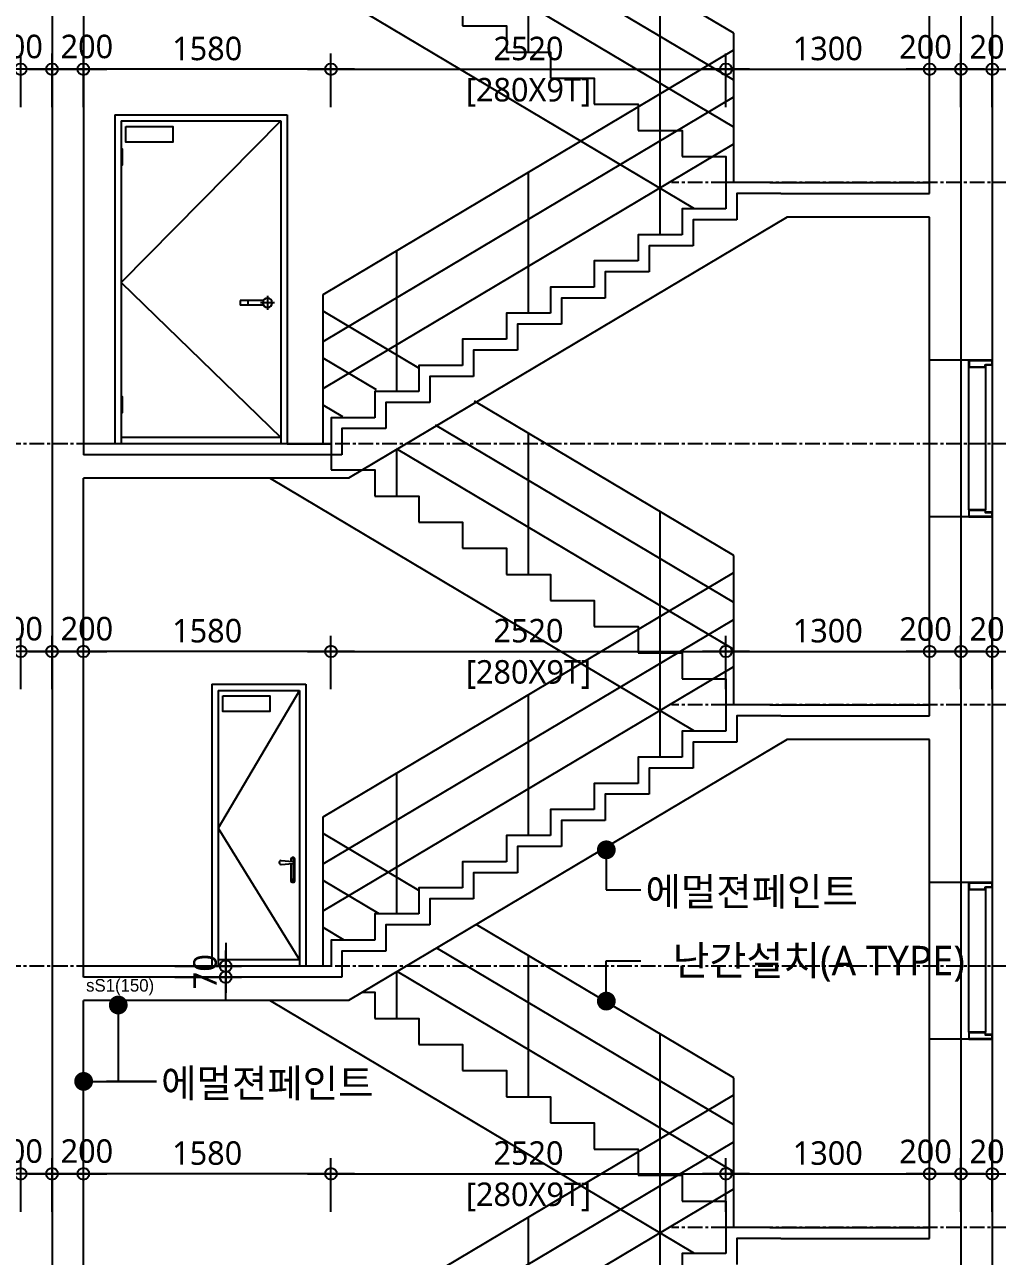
# Model space of a CAD drawing. Header units: millimetres. Extents: x -65167 to 413267, y -17142 to 66587.
# Drawn here: x 312367 to 318575, y 17731 to 25591 of the extents above; entities that cross this region are included whole.
import ezdxf
from ezdxf.enums import TextEntityAlignment as Align

# ---------------------------------------------------------------- set-up
doc = ezdxf.new("R2010")
doc.units = ezdxf.units.MM
doc.header["$LTSCALE"] = 75
doc.header["$MEASUREMENT"] = 0
doc.header["$PDSIZE"] = -10
for name, pattern in [('-HID', [2.5, 1.5, -1]), ('CEN', [62, 60, -1, 0, -1]), ('CENTER', [2, 1.25, -0.25, 0.25, -0.25])]:
    doc.linetypes.add(name, pattern=pattern)
doc.layers.get('0').update_dxf_attribs({"linetype": 'CONTINUOUS'})
doc.layers.get('Defpoints').update_dxf_attribs({"color": 171, "linetype": 'CONTINUOUS'})
for name, color, linetype in [('CEN(ST)', 1, 'CENTER'), ('center(창호)', 1, 'CEN'), ('CON', 2, 'CONTINUOUS'), ('DOOR', 4, 'CONTINUOUS'), ('DOOR-ELE', 252, 'CONTINUOUS'), ('ELE-6', 8, 'CONTINUOUS'), ('FIN-1', 6, 'CONTINUOUS'), ('HAN', 9, 'CONTINUOUS'), ('NDIM', 7, 'CONTINUOUS'), ('OPEN', 1, '-HID'), ('stair-hand', 252, 'CONTINUOUS'), ('SYM', 7, 'CONTINUOUS'), ('TEXT(MIN)', 7, 'CONTINUOUS'), ('TEXT(노트)', 7, 'CONTINUOUS'), ('WIPEOUT', 7, 'CONTINUOUS')]:
    doc.layers.add(name, color=color, linetype=linetype)
doc.styles.add('CGS', font='cgse', dxfattribs={"bigfont": 'cgs'})
doc.styles.add('나눔바른고딕', font='NanumBarunGothic.ttf')
doc.dimstyles.new('NDIM 1200', dxfattribs={"dimscale": 75, "dimtxt": 3, "dimasz": 1, "dimexe": 2, "dimexo": 2, "dimgap": 1, "dimtad": 1, "dimdec": 0, "dimdsep": 46, "dimtxsty": 'CGS', "dimblk": 'DOT0', "dimcen": 1, "dimdle": 8, "dimclrd": 256, "dimclre": 256, "dimclrt": 256, "dimadec": 0, "dimazin": 0, "dimtfac": 1, "dimtdec": 0, "dimtix": 1, "dimtmove": 2, "dimatfit": 3, "dimldrblk": 'DOT0', "dimfxl": 1, "dimtolj": 1, "dimtzin": 0, "dimlwd": -1, "dimlwe": -1, "dimarcsym": 0})

# ---------------------------------------------------------------- blocks, each defined once
blk = doc.blocks.new('A$Cf4a16f9c')
blk.add_wipeout([(0, 0), (1100, 0), (1100, 2100), (0, 2100)]).dxf.layer = 'WIPEOUT'
at = {"layer": 'center(창호)'}
for p, q in [((125, 945), (125, 855)), ((80, 900), (170, 900))]:
    blk.add_line(p, q, dxfattribs=at)
at = {"layer": 'DOOR', "ltscale": 1000}
for p, q in [((0, 2100), (0, 0)), ((1100, 2100), (0, 2100)), ((40, 2060), (40, 0)), ((1060, 2060), (40, 2060)), ((1060, 2060), (1060, 0)), ((1100, 2100), (1100, 0)), ((0, 0), (1100, 0)), ((40, 40), (1060, 40))]:
    blk.add_line(p, q, dxfattribs=at)
blk.add_circle((125, 900), 30, dxfattribs=at)
at = {"layer": 'DOOR-ELE', "ltscale": 1000}
for p, q in [((151, 915), (300, 915)), ((151, 885), (300, 885)), ((250, 915), (250, 885)), ((300, 915), (300, 885))]:
    blk.add_line(p, q, dxfattribs=at)
for points in [[(1030, 2025), (730, 2025), (730, 1925), (1030, 1925)], [(1060, 1780), (1050, 1780), (1050, 1880), (1060, 1880)], [(1060, 200), (1050, 200), (1050, 300), (1060, 300)]]:
    blk.add_lwpolyline(points, close=True, dxfattribs=at)
at = {"layer": 'OPEN', "ltscale": 700}
for p, q in [((40, 2060), (1060, 1030)), ((1060, 1030), (40, 40))]:
    blk.add_line(p, q, dxfattribs=at)
blk = doc.blocks.new('A$C547E5452')
at = {"layer": 'DOOR'}
for p, q in [((0, -31.6), (0, -971.6)), ((44, -46.6), (44, -956.6)), ((150, -956.6), (150, -46.6))]:
    blk.add_line(p, q, dxfattribs=at)
for points in [[(150, -1.6), (133.5, -1.6), (133.5, -3.2), (148.4, -3.2), (148.4, -45), (45.6, -45), (45.6, -30), (1.6, -30), (1.6, -3.2), (16.5, -3.2), (16.5, -1.6), (0, -1.6), (0, -31.6), (44, -31.6), (44, -46.6), (150, -46.6)], [(9.5, -3.2), (9.5, -4.8), (140.4, -4.8), (140.4, -3.2)], [(150, -1001.6), (133.5, -1001.6), (133.5, -1000), (148.4, -1000), (148.4, -958.2), (45.6, -958.2), (45.6, -973.2), (1.6, -973.2), (1.6, -1000), (16.5, -1000), (16.5, -1001.6), (0, -1001.6), (0, -971.6), (44, -971.6), (44, -956.6), (150, -956.6)], [(9.5, -1000), (9.5, -998.4), (140.4, -998.4), (140.4, -1000)]]:
    blk.add_lwpolyline(points, close=True, dxfattribs=at)
blk = doc.blocks.new('DOT0')
blk.add_line((-3, 0), (3, 0))
at = {"color": 6}
blk.add_circle((0, 0), 0.75, dxfattribs=at)
blk = doc.blocks.new('*D1206')
at = {"layer": 'Defpoints', "color": 0, "ltscale": 0.4, "transparency": 16777216}
for p in [(312342.4, 18257.9), (312342.4, 17916.1), (312542.4, 17916.1)]:
    blk.add_point(p, dxfattribs=at)
at = {"layer": 'NDIM', "ltscale": 0.4, "transparency": 16777216}
for p, q in [((312342.4, 18016.1), (312342.4, 18357.9)), ((312542.4, 18016.1), (312542.4, 18357.9)), ((312492.4, 18257.9), (312392.4, 18257.9))]:
    blk.add_line(p, q, dxfattribs=at)
at = {"layer": 'NDIM', "ltscale": 0.4, "transparency": 16777216, "xscale": 50, "yscale": 50, "zscale": 50, "rotation": 180}
blk.add_blockref('DOT0', (312342.4, 18257.9), dxfattribs=at)
at = {"layer": 'NDIM', "ltscale": 0.4, "transparency": 16777216, "xscale": 50, "yscale": 50, "zscale": 50}
blk.add_blockref('DOT0', (312542.4, 18257.9), dxfattribs=at)
at = {"layer": 'NDIM', "ltscale": 0.4, "transparency": 16777216, "insert": (312316.3, 18402), "char_height": 150, "attachment_point": 5, "style": '나눔바른고딕'}
blk.add_mtext('\\A1;200', dxfattribs=at)
blk = doc.blocks.new('*D1207')
at = {"layer": 'Defpoints', "color": 0, "ltscale": 0.4, "transparency": 16777216}
for p in [(312742.4, 18257.9), (312542.4, 17916.1), (312742.4, 17916.1)]:
    blk.add_point(p, dxfattribs=at)
at = {"layer": 'NDIM', "ltscale": 0.4, "transparency": 16777216}
for p, q in [((312542.4, 18016.1), (312542.4, 18357.9)), ((312742.4, 18016.1), (312742.4, 18357.9)), ((312592.4, 18257.9), (312692.4, 18257.9))]:
    blk.add_line(p, q, dxfattribs=at)
at = {"layer": 'NDIM', "ltscale": 0.4, "transparency": 16777216, "xscale": 50, "yscale": 50, "zscale": 50, "rotation": 180}
blk.add_blockref('DOT0', (312542.4, 18257.9), dxfattribs=at)
at = {"layer": 'NDIM', "ltscale": 0.4, "transparency": 16777216, "xscale": 50, "yscale": 50, "zscale": 50}
blk.add_blockref('DOT0', (312742.4, 18257.9), dxfattribs=at)
at = {"layer": 'NDIM', "ltscale": 0.4, "transparency": 16777216, "insert": (312764.5, 18402), "char_height": 150, "attachment_point": 5, "style": '나눔바른고딕'}
blk.add_mtext('\\A1;200', dxfattribs=at)
blk = doc.blocks.new('*D1208')
at = {"layer": 'Defpoints', "color": 0, "ltscale": 0.4, "transparency": 16777216}
for p in [(312742.4, 18257.9), (312742.4, 17916.1), (314322.4, 17916.1)]:
    blk.add_point(p, dxfattribs=at)
at = {"layer": 'NDIM', "ltscale": 0.4, "transparency": 16777216}
for p, q in [((312742.4, 18016.1), (312742.4, 18357.9)), ((314322.4, 18016.1), (314322.4, 18357.9)), ((314272.4, 18257.9), (312792.4, 18257.9))]:
    blk.add_line(p, q, dxfattribs=at)
at = {"layer": 'NDIM', "ltscale": 0.4, "transparency": 16777216, "xscale": 50, "yscale": 50, "zscale": 50, "rotation": 180}
blk.add_blockref('DOT0', (312742.4, 18257.9), dxfattribs=at)
at = {"layer": 'NDIM', "ltscale": 0.4, "transparency": 16777216, "xscale": 50, "yscale": 50, "zscale": 50}
blk.add_blockref('DOT0', (314322.4, 18257.9), dxfattribs=at)
at = {"layer": 'NDIM', "ltscale": 0.4, "transparency": 16777216, "insert": (313532.4, 18389.3), "char_height": 150, "attachment_point": 5, "style": '나눔바른고딕'}
blk.add_mtext('\\A1;1580', dxfattribs=at)
blk = doc.blocks.new('*D1209')
at = {"layer": 'Defpoints', "color": 0, "ltscale": 0.4, "transparency": 16777216}
for p in [(316842.4, 18257.9), (314322.4, 17916.1), (316842.4, 17916.1)]:
    blk.add_point(p, dxfattribs=at)
at = {"layer": 'NDIM', "ltscale": 0.4, "transparency": 16777216}
for p, q in [((314322.4, 18016.1), (314322.4, 18357.9)), ((316842.4, 18016.1), (316842.4, 18357.9)), ((314372.4, 18257.9), (316792.4, 18257.9))]:
    blk.add_line(p, q, dxfattribs=at)
at = {"layer": 'NDIM', "ltscale": 0.4, "transparency": 16777216, "xscale": 50, "yscale": 50, "zscale": 50, "rotation": 180}
blk.add_blockref('DOT0', (314322.4, 18257.9), dxfattribs=at)
at = {"layer": 'NDIM', "ltscale": 0.4, "transparency": 16777216, "xscale": 50, "yscale": 50, "zscale": 50}
blk.add_blockref('DOT0', (316842.4, 18257.9), dxfattribs=at)
at = {"layer": 'NDIM', "ltscale": 0.4, "transparency": 16777216, "char_height": 150, "attachment_point": 5, "style": '나눔바른고딕'}
for s, insert in [('\\A1;2520', (315582.4, 18389.3)), ('\\A1;[280X9T]', (315582.4, 18110.7))]:
    blk.add_mtext(s, dxfattribs=dict(at, insert=insert))
blk = doc.blocks.new('*D1210')
at = {"layer": 'Defpoints', "color": 0, "ltscale": 0.4, "transparency": 16777216}
for p in [(318142.4, 18257.9), (316842.4, 17916.1), (318142.4, 17916.1)]:
    blk.add_point(p, dxfattribs=at)
at = {"layer": 'NDIM', "ltscale": 0.4, "transparency": 16777216}
for p, q in [((316842.4, 18016.1), (316842.4, 18357.9)), ((318142.4, 18016.1), (318142.4, 18357.9)), ((316892.4, 18257.9), (318092.4, 18257.9))]:
    blk.add_line(p, q, dxfattribs=at)
at = {"layer": 'NDIM', "ltscale": 0.4, "transparency": 16777216, "xscale": 50, "yscale": 50, "zscale": 50, "rotation": 180}
blk.add_blockref('DOT0', (316842.4, 18257.9), dxfattribs=at)
at = {"layer": 'NDIM', "ltscale": 0.4, "transparency": 16777216, "xscale": 50, "yscale": 50, "zscale": 50}
blk.add_blockref('DOT0', (318142.4, 18257.9), dxfattribs=at)
at = {"layer": 'NDIM', "ltscale": 0.4, "transparency": 16777216, "insert": (317492.4, 18389.4), "char_height": 150, "attachment_point": 5, "style": '나눔바른고딕'}
blk.add_mtext('\\A1;1300', dxfattribs=at)
blk = doc.blocks.new('*D1211')
at = {"layer": 'Defpoints', "color": 0, "ltscale": 0.4, "transparency": 16777216}
for p in [(318142.4, 18257.9), (318142.4, 17916.1), (318342.4, 17916.1)]:
    blk.add_point(p, dxfattribs=at)
at = {"layer": 'NDIM', "ltscale": 0.4, "transparency": 16777216}
for p, q in [((318142.4, 18016.1), (318142.4, 18357.9)), ((318342.4, 18016.1), (318342.4, 18357.9)), ((318292.4, 18257.9), (318192.4, 18257.9))]:
    blk.add_line(p, q, dxfattribs=at)
at = {"layer": 'NDIM', "ltscale": 0.4, "transparency": 16777216, "xscale": 50, "yscale": 50, "zscale": 50, "rotation": 180}
blk.add_blockref('DOT0', (318142.4, 18257.9), dxfattribs=at)
at = {"layer": 'NDIM', "ltscale": 0.4, "transparency": 16777216, "xscale": 50, "yscale": 50, "zscale": 50}
blk.add_blockref('DOT0', (318342.4, 18257.9), dxfattribs=at)
at = {"layer": 'NDIM', "ltscale": 0.4, "transparency": 16777216, "insert": (318116.3, 18399.7), "char_height": 150, "attachment_point": 5, "style": '나눔바른고딕'}
blk.add_mtext('\\A1;200', dxfattribs=at)
blk = doc.blocks.new('*D1212')
at = {"layer": 'Defpoints', "color": 0, "ltscale": 0.4, "transparency": 16777216}
for p in [(318542.4, 18257.9), (318342.4, 17916.1), (318542.4, 17916.1)]:
    blk.add_point(p, dxfattribs=at)
at = {"layer": 'NDIM', "ltscale": 0.4, "transparency": 16777216}
for p, q in [((318342.4, 18016.1), (318342.4, 18357.9)), ((318542.4, 18016.1), (318542.4, 18357.9)), ((318392.4, 18257.9), (318492.4, 18257.9))]:
    blk.add_line(p, q, dxfattribs=at)
at = {"layer": 'NDIM', "ltscale": 0.4, "transparency": 16777216, "xscale": 50, "yscale": 50, "zscale": 50, "rotation": 180}
blk.add_blockref('DOT0', (318342.4, 18257.9), dxfattribs=at)
at = {"layer": 'NDIM', "ltscale": 0.4, "transparency": 16777216, "xscale": 50, "yscale": 50, "zscale": 50}
blk.add_blockref('DOT0', (318542.4, 18257.9), dxfattribs=at)
at = {"layer": 'NDIM', "ltscale": 0.4, "transparency": 16777216, "insert": (318564.5, 18399.7), "char_height": 150, "attachment_point": 5, "style": '나눔바른고딕'}
blk.add_mtext('\\A1;200', dxfattribs=at)
blk = doc.blocks.new('*D1215')
at = {"layer": 'Defpoints', "color": 0, "ltscale": 0.4, "transparency": 16777216}
for p in [(312342.4, 21591.2), (312342.4, 21249.4), (312542.4, 21249.4)]:
    blk.add_point(p, dxfattribs=at)
at = {"layer": 'NDIM', "ltscale": 0.4, "transparency": 16777216}
for p, q in [((312342.4, 21349.4), (312342.4, 21691.2)), ((312542.4, 21349.4), (312542.4, 21691.2)), ((312492.4, 21591.2), (312392.4, 21591.2))]:
    blk.add_line(p, q, dxfattribs=at)
at = {"layer": 'NDIM', "ltscale": 0.4, "transparency": 16777216, "xscale": 50, "yscale": 50, "zscale": 50, "rotation": 180}
blk.add_blockref('DOT0', (312342.4, 21591.2), dxfattribs=at)
at = {"layer": 'NDIM', "ltscale": 0.4, "transparency": 16777216, "xscale": 50, "yscale": 50, "zscale": 50}
blk.add_blockref('DOT0', (312542.4, 21591.2), dxfattribs=at)
at = {"layer": 'NDIM', "ltscale": 0.4, "transparency": 16777216, "insert": (312316.3, 21735.4), "char_height": 150, "attachment_point": 5, "style": '나눔바른고딕'}
blk.add_mtext('\\A1;200', dxfattribs=at)
blk = doc.blocks.new('*D1216')
at = {"layer": 'Defpoints', "color": 0, "ltscale": 0.4, "transparency": 16777216}
for p in [(312742.4, 21591.2), (312542.4, 21249.4), (312742.4, 21249.4)]:
    blk.add_point(p, dxfattribs=at)
at = {"layer": 'NDIM', "ltscale": 0.4, "transparency": 16777216}
for p, q in [((312542.4, 21349.4), (312542.4, 21691.2)), ((312742.4, 21349.4), (312742.4, 21691.2)), ((312592.4, 21591.2), (312692.4, 21591.2))]:
    blk.add_line(p, q, dxfattribs=at)
at = {"layer": 'NDIM', "ltscale": 0.4, "transparency": 16777216, "xscale": 50, "yscale": 50, "zscale": 50, "rotation": 180}
blk.add_blockref('DOT0', (312542.4, 21591.2), dxfattribs=at)
at = {"layer": 'NDIM', "ltscale": 0.4, "transparency": 16777216, "xscale": 50, "yscale": 50, "zscale": 50}
blk.add_blockref('DOT0', (312742.4, 21591.2), dxfattribs=at)
at = {"layer": 'NDIM', "ltscale": 0.4, "transparency": 16777216, "insert": (312764.5, 21735.4), "char_height": 150, "attachment_point": 5, "style": '나눔바른고딕'}
blk.add_mtext('\\A1;200', dxfattribs=at)
blk = doc.blocks.new('*D1217')
at = {"layer": 'Defpoints', "color": 0, "ltscale": 0.4, "transparency": 16777216}
for p in [(312742.4, 21591.2), (312742.4, 21249.4), (314322.4, 21249.4)]:
    blk.add_point(p, dxfattribs=at)
at = {"layer": 'NDIM', "ltscale": 0.4, "transparency": 16777216}
for p, q in [((312742.4, 21349.4), (312742.4, 21691.2)), ((314322.4, 21349.4), (314322.4, 21691.2)), ((314272.4, 21591.2), (312792.4, 21591.2))]:
    blk.add_line(p, q, dxfattribs=at)
at = {"layer": 'NDIM', "ltscale": 0.4, "transparency": 16777216, "xscale": 50, "yscale": 50, "zscale": 50, "rotation": 180}
blk.add_blockref('DOT0', (312742.4, 21591.2), dxfattribs=at)
at = {"layer": 'NDIM', "ltscale": 0.4, "transparency": 16777216, "xscale": 50, "yscale": 50, "zscale": 50}
blk.add_blockref('DOT0', (314322.4, 21591.2), dxfattribs=at)
at = {"layer": 'NDIM', "ltscale": 0.4, "transparency": 16777216, "insert": (313532.4, 21722.6), "char_height": 150, "attachment_point": 5, "style": '나눔바른고딕'}
blk.add_mtext('\\A1;1580', dxfattribs=at)
blk = doc.blocks.new('*D1218')
at = {"layer": 'Defpoints', "color": 0, "ltscale": 0.4, "transparency": 16777216}
for p in [(316842.4, 21591.2), (314322.4, 21249.4), (316842.4, 21249.4)]:
    blk.add_point(p, dxfattribs=at)
at = {"layer": 'NDIM', "ltscale": 0.4, "transparency": 16777216}
for p, q in [((314322.4, 21349.4), (314322.4, 21691.2)), ((316842.4, 21349.4), (316842.4, 21691.2)), ((314372.4, 21591.2), (316792.4, 21591.2))]:
    blk.add_line(p, q, dxfattribs=at)
at = {"layer": 'NDIM', "ltscale": 0.4, "transparency": 16777216, "xscale": 50, "yscale": 50, "zscale": 50, "rotation": 180}
blk.add_blockref('DOT0', (314322.4, 21591.2), dxfattribs=at)
at = {"layer": 'NDIM', "ltscale": 0.4, "transparency": 16777216, "xscale": 50, "yscale": 50, "zscale": 50}
blk.add_blockref('DOT0', (316842.4, 21591.2), dxfattribs=at)
at = {"layer": 'NDIM', "ltscale": 0.4, "transparency": 16777216, "char_height": 150, "attachment_point": 5, "style": '나눔바른고딕'}
for s, insert in [('\\A1;2520', (315582.4, 21722.6)), ('\\A1;[280X9T]', (315582.4, 21444))]:
    blk.add_mtext(s, dxfattribs=dict(at, insert=insert))
blk = doc.blocks.new('*D1219')
at = {"layer": 'Defpoints', "color": 0, "ltscale": 0.4, "transparency": 16777216}
for p in [(318142.4, 21591.2), (316842.4, 21249.4), (318142.4, 21249.4)]:
    blk.add_point(p, dxfattribs=at)
at = {"layer": 'NDIM', "ltscale": 0.4, "transparency": 16777216}
for p, q in [((316842.4, 21349.4), (316842.4, 21691.2)), ((318142.4, 21349.4), (318142.4, 21691.2)), ((316892.4, 21591.2), (318092.4, 21591.2))]:
    blk.add_line(p, q, dxfattribs=at)
at = {"layer": 'NDIM', "ltscale": 0.4, "transparency": 16777216, "xscale": 50, "yscale": 50, "zscale": 50, "rotation": 180}
blk.add_blockref('DOT0', (316842.4, 21591.2), dxfattribs=at)
at = {"layer": 'NDIM', "ltscale": 0.4, "transparency": 16777216, "xscale": 50, "yscale": 50, "zscale": 50}
blk.add_blockref('DOT0', (318142.4, 21591.2), dxfattribs=at)
at = {"layer": 'NDIM', "ltscale": 0.4, "transparency": 16777216, "insert": (317492.4, 21722.8), "char_height": 150, "attachment_point": 5, "style": '나눔바른고딕'}
blk.add_mtext('\\A1;1300', dxfattribs=at)
blk = doc.blocks.new('*D1220')
at = {"layer": 'Defpoints', "color": 0, "ltscale": 0.4, "transparency": 16777216}
for p in [(318142.4, 21591.2), (318142.4, 21249.4), (318342.4, 21249.4)]:
    blk.add_point(p, dxfattribs=at)
at = {"layer": 'NDIM', "ltscale": 0.4, "transparency": 16777216}
for p, q in [((318142.4, 21349.4), (318142.4, 21691.2)), ((318342.4, 21349.4), (318342.4, 21691.2)), ((318292.4, 21591.2), (318192.4, 21591.2))]:
    blk.add_line(p, q, dxfattribs=at)
at = {"layer": 'NDIM', "ltscale": 0.4, "transparency": 16777216, "xscale": 50, "yscale": 50, "zscale": 50, "rotation": 180}
blk.add_blockref('DOT0', (318142.4, 21591.2), dxfattribs=at)
at = {"layer": 'NDIM', "ltscale": 0.4, "transparency": 16777216, "xscale": 50, "yscale": 50, "zscale": 50}
blk.add_blockref('DOT0', (318342.4, 21591.2), dxfattribs=at)
at = {"layer": 'NDIM', "ltscale": 0.4, "transparency": 16777216, "insert": (318116.3, 21733.1), "char_height": 150, "attachment_point": 5, "style": '나눔바른고딕'}
blk.add_mtext('\\A1;200', dxfattribs=at)
blk = doc.blocks.new('*D1221')
at = {"layer": 'Defpoints', "color": 0, "ltscale": 0.4, "transparency": 16777216}
for p in [(318542.4, 21591.2), (318342.4, 21249.4), (318542.4, 21249.4)]:
    blk.add_point(p, dxfattribs=at)
at = {"layer": 'NDIM', "ltscale": 0.4, "transparency": 16777216}
for p, q in [((318342.4, 21349.4), (318342.4, 21691.2)), ((318542.4, 21349.4), (318542.4, 21691.2)), ((318392.4, 21591.2), (318492.4, 21591.2))]:
    blk.add_line(p, q, dxfattribs=at)
at = {"layer": 'NDIM', "ltscale": 0.4, "transparency": 16777216, "xscale": 50, "yscale": 50, "zscale": 50, "rotation": 180}
blk.add_blockref('DOT0', (318342.4, 21591.2), dxfattribs=at)
at = {"layer": 'NDIM', "ltscale": 0.4, "transparency": 16777216, "xscale": 50, "yscale": 50, "zscale": 50}
blk.add_blockref('DOT0', (318542.4, 21591.2), dxfattribs=at)
at = {"layer": 'NDIM', "ltscale": 0.4, "transparency": 16777216, "insert": (318564.5, 21733.1), "char_height": 150, "attachment_point": 5, "style": '나눔바른고딕'}
blk.add_mtext('\\A1;200', dxfattribs=at)
blk = doc.blocks.new('*D1224')
at = {"layer": 'Defpoints', "color": 0, "ltscale": 0.4, "transparency": 16777216}
for p in [(312342.4, 25306.2), (312342.4, 24964.4), (312542.4, 24964.4)]:
    blk.add_point(p, dxfattribs=at)
at = {"layer": 'NDIM', "ltscale": 0.4, "transparency": 16777216}
for p, q in [((312342.4, 25064.4), (312342.4, 25406.2)), ((312542.4, 25064.4), (312542.4, 25406.2)), ((312492.4, 25306.2), (312392.4, 25306.2))]:
    blk.add_line(p, q, dxfattribs=at)
at = {"layer": 'NDIM', "ltscale": 0.4, "transparency": 16777216, "xscale": 50, "yscale": 50, "zscale": 50, "rotation": 180}
blk.add_blockref('DOT0', (312342.4, 25306.2), dxfattribs=at)
at = {"layer": 'NDIM', "ltscale": 0.4, "transparency": 16777216, "xscale": 50, "yscale": 50, "zscale": 50}
blk.add_blockref('DOT0', (312542.4, 25306.2), dxfattribs=at)
at = {"layer": 'NDIM', "ltscale": 0.4, "transparency": 16777216, "insert": (312316.3, 25450.4), "char_height": 150, "attachment_point": 5, "style": '나눔바른고딕'}
blk.add_mtext('\\A1;200', dxfattribs=at)
blk = doc.blocks.new('*D1225')
at = {"layer": 'Defpoints', "color": 0, "ltscale": 0.4, "transparency": 16777216}
for p in [(312742.4, 25306.2), (312542.4, 24964.4), (312742.4, 24964.4)]:
    blk.add_point(p, dxfattribs=at)
at = {"layer": 'NDIM', "ltscale": 0.4, "transparency": 16777216}
for p, q in [((312542.4, 25064.4), (312542.4, 25406.2)), ((312742.4, 25064.4), (312742.4, 25406.2)), ((312592.4, 25306.2), (312692.4, 25306.2))]:
    blk.add_line(p, q, dxfattribs=at)
at = {"layer": 'NDIM', "ltscale": 0.4, "transparency": 16777216, "xscale": 50, "yscale": 50, "zscale": 50, "rotation": 180}
blk.add_blockref('DOT0', (312542.4, 25306.2), dxfattribs=at)
at = {"layer": 'NDIM', "ltscale": 0.4, "transparency": 16777216, "xscale": 50, "yscale": 50, "zscale": 50}
blk.add_blockref('DOT0', (312742.4, 25306.2), dxfattribs=at)
at = {"layer": 'NDIM', "ltscale": 0.4, "transparency": 16777216, "insert": (312764.5, 25450.4), "char_height": 150, "attachment_point": 5, "style": '나눔바른고딕'}
blk.add_mtext('\\A1;200', dxfattribs=at)
blk = doc.blocks.new('*D1226')
at = {"layer": 'Defpoints', "color": 0, "ltscale": 0.4, "transparency": 16777216}
for p in [(312742.4, 25306.2), (312742.4, 24964.4), (314322.4, 24964.4)]:
    blk.add_point(p, dxfattribs=at)
at = {"layer": 'NDIM', "ltscale": 0.4, "transparency": 16777216}
for p, q in [((312742.4, 25064.4), (312742.4, 25406.2)), ((314322.4, 25064.4), (314322.4, 25406.2)), ((314272.4, 25306.2), (312792.4, 25306.2))]:
    blk.add_line(p, q, dxfattribs=at)
at = {"layer": 'NDIM', "ltscale": 0.4, "transparency": 16777216, "xscale": 50, "yscale": 50, "zscale": 50, "rotation": 180}
blk.add_blockref('DOT0', (312742.4, 25306.2), dxfattribs=at)
at = {"layer": 'NDIM', "ltscale": 0.4, "transparency": 16777216, "xscale": 50, "yscale": 50, "zscale": 50}
blk.add_blockref('DOT0', (314322.4, 25306.2), dxfattribs=at)
at = {"layer": 'NDIM', "ltscale": 0.4, "transparency": 16777216, "insert": (313532.4, 25437.6), "char_height": 150, "attachment_point": 5, "style": '나눔바른고딕'}
blk.add_mtext('\\A1;1580', dxfattribs=at)
blk = doc.blocks.new('*D1227')
at = {"layer": 'Defpoints', "color": 0, "ltscale": 0.4, "transparency": 16777216}
for p in [(316842.4, 25306.2), (314322.4, 24964.4), (316842.4, 24964.4)]:
    blk.add_point(p, dxfattribs=at)
at = {"layer": 'NDIM', "ltscale": 0.4, "transparency": 16777216}
for p, q in [((314322.4, 25064.4), (314322.4, 25406.2)), ((316842.4, 25064.4), (316842.4, 25406.2)), ((314372.4, 25306.2), (316792.4, 25306.2))]:
    blk.add_line(p, q, dxfattribs=at)
at = {"layer": 'NDIM', "ltscale": 0.4, "transparency": 16777216, "xscale": 50, "yscale": 50, "zscale": 50, "rotation": 180}
blk.add_blockref('DOT0', (314322.4, 25306.2), dxfattribs=at)
at = {"layer": 'NDIM', "ltscale": 0.4, "transparency": 16777216, "xscale": 50, "yscale": 50, "zscale": 50}
blk.add_blockref('DOT0', (316842.4, 25306.2), dxfattribs=at)
at = {"layer": 'NDIM', "ltscale": 0.4, "transparency": 16777216, "char_height": 150, "attachment_point": 5, "style": '나눔바른고딕'}
for s, insert in [('\\A1;2520', (315582.4, 25437.6)), ('\\A1;[280X9T]', (315582.4, 25159))]:
    blk.add_mtext(s, dxfattribs=dict(at, insert=insert))
blk = doc.blocks.new('*D1228')
at = {"layer": 'Defpoints', "color": 0, "ltscale": 0.4, "transparency": 16777216}
for p in [(318142.4, 25306.2), (316842.4, 24964.4), (318142.4, 24964.4)]:
    blk.add_point(p, dxfattribs=at)
at = {"layer": 'NDIM', "ltscale": 0.4, "transparency": 16777216}
for p, q in [((316842.4, 25064.4), (316842.4, 25406.2)), ((318142.4, 25064.4), (318142.4, 25406.2)), ((316892.4, 25306.2), (318092.4, 25306.2))]:
    blk.add_line(p, q, dxfattribs=at)
at = {"layer": 'NDIM', "ltscale": 0.4, "transparency": 16777216, "xscale": 50, "yscale": 50, "zscale": 50, "rotation": 180}
blk.add_blockref('DOT0', (316842.4, 25306.2), dxfattribs=at)
at = {"layer": 'NDIM', "ltscale": 0.4, "transparency": 16777216, "xscale": 50, "yscale": 50, "zscale": 50}
blk.add_blockref('DOT0', (318142.4, 25306.2), dxfattribs=at)
at = {"layer": 'NDIM', "ltscale": 0.4, "transparency": 16777216, "insert": (317492.4, 25437.7), "char_height": 150, "attachment_point": 5, "style": '나눔바른고딕'}
blk.add_mtext('\\A1;1300', dxfattribs=at)
blk = doc.blocks.new('*D1229')
at = {"layer": 'Defpoints', "color": 0, "ltscale": 0.4, "transparency": 16777216}
for p in [(318142.4, 25306.2), (318142.4, 24964.4), (318342.4, 24964.4)]:
    blk.add_point(p, dxfattribs=at)
at = {"layer": 'NDIM', "ltscale": 0.4, "transparency": 16777216}
for p, q in [((318142.4, 25064.4), (318142.4, 25406.2)), ((318342.4, 25064.4), (318342.4, 25406.2)), ((318292.4, 25306.2), (318192.4, 25306.2))]:
    blk.add_line(p, q, dxfattribs=at)
at = {"layer": 'NDIM', "ltscale": 0.4, "transparency": 16777216, "xscale": 50, "yscale": 50, "zscale": 50, "rotation": 180}
blk.add_blockref('DOT0', (318142.4, 25306.2), dxfattribs=at)
at = {"layer": 'NDIM', "ltscale": 0.4, "transparency": 16777216, "xscale": 50, "yscale": 50, "zscale": 50}
blk.add_blockref('DOT0', (318342.4, 25306.2), dxfattribs=at)
at = {"layer": 'NDIM', "ltscale": 0.4, "transparency": 16777216, "insert": (318116.3, 25448), "char_height": 150, "attachment_point": 5, "style": '나눔바른고딕'}
blk.add_mtext('\\A1;200', dxfattribs=at)
blk = doc.blocks.new('*D1230')
at = {"layer": 'Defpoints', "color": 0, "ltscale": 0.4, "transparency": 16777216}
for p in [(318542.4, 25306.2), (318342.4, 24964.4), (318542.4, 24964.4)]:
    blk.add_point(p, dxfattribs=at)
at = {"layer": 'NDIM', "ltscale": 0.4, "transparency": 16777216}
for p, q in [((318342.4, 25064.4), (318342.4, 25406.2)), ((318542.4, 25064.4), (318542.4, 25406.2)), ((318392.4, 25306.2), (318492.4, 25306.2))]:
    blk.add_line(p, q, dxfattribs=at)
at = {"layer": 'NDIM', "ltscale": 0.4, "transparency": 16777216, "xscale": 50, "yscale": 50, "zscale": 50, "rotation": 180}
blk.add_blockref('DOT0', (318342.4, 25306.2), dxfattribs=at)
at = {"layer": 'NDIM', "ltscale": 0.4, "transparency": 16777216, "xscale": 50, "yscale": 50, "zscale": 50}
blk.add_blockref('DOT0', (318542.4, 25306.2), dxfattribs=at)
at = {"layer": 'NDIM', "ltscale": 0.4, "transparency": 16777216, "insert": (318564.5, 25448), "char_height": 150, "attachment_point": 5, "style": '나눔바른고딕'}
blk.add_mtext('\\A1;200', dxfattribs=at)
blk = doc.blocks.new('ST-A')
at = {"layer": 'CON', "ltscale": 10000}
for points in [[(330696.7, 31179.4), (330416.7, 31179.4), (330416.7, 31012.7)], [(330696.7, 31179.4), (331646.7, 31179.4)], [(331646.7, 31029.4), (330737.9, 31029.4), (327937.9, 29362.7), (326246.7, 29362.7)], [(330416.7, 31012.7), (330136.7, 31012.7), (330136.7, 30846.1)], [(330136.7, 30846.1), (329856.7, 30846.1), (329856.7, 30679.4)], [(329856.7, 30679.4), (329576.7, 30679.4), (329576.7, 30512.7)], [(329576.7, 30512.7), (329296.7, 30512.7), (329296.7, 30346.1)], [(329296.7, 30346.1), (329016.7, 30346.1), (329016.7, 30179.4)], [(329016.7, 30179.4), (328736.7, 30179.4), (328736.7, 30012.7)], [(328736.7, 30012.7), (328456.7, 30012.7), (328456.7, 29846.1)], [(328456.7, 29846.1), (328176.7, 29846.1), (328176.7, 29679.4)], [(328176.7, 29679.4), (327896.7, 29679.4), (327896.7, 29512.7)], [(327896.7, 29512.7), (326246.7, 29512.7)], [(330696.7, 27846.1), (330416.7, 27846.1), (330416.7, 27679.4)], [(330696.7, 27846.1), (331646.7, 27846.1)], [(330696.7, 24512.7), (330416.7, 24512.7), (330416.7, 24346.1)], [(330696.7, 24512.7), (331646.7, 24512.7)], [(331646.7, 24362.7), (330737.9, 24362.7), (327937.9, 22696.1), (326246.7, 22696.1)], [(330416.7, 24346.1), (330136.7, 24346.1), (330136.7, 24179.4)], [(330136.7, 24179.4), (329856.7, 24179.4), (329856.7, 24012.7)], [(329856.7, 24012.7), (329576.7, 24012.7), (329576.7, 23846.1)], [(329576.7, 23846.1), (329296.7, 23846.1), (329296.7, 23679.4)], [(329296.7, 23679.4), (329016.7, 23679.4), (329016.7, 23512.7)], [(329016.7, 23512.7), (328736.7, 23512.7), (328736.7, 23346.1)], [(328736.7, 23346.1), (328456.7, 23346.1), (328456.7, 23179.4)], [(328456.7, 23179.4), (328176.7, 23179.4), (328176.7, 23012.7)], [(328176.7, 23012.7), (327896.7, 23012.7), (327896.7, 22846.1)], [(327896.7, 22846.1), (326246.7, 22846.1)]]:
    blk.add_lwpolyline(points, dxfattribs=at)
at = {"layer": 'ELE-6', "ltscale": 10000}
for p, q in [((330146.1, 31082.7), (327435.7, 32696.1)), ((330146.1, 27749.4), (327435.7, 29362.7)), ((330146.1, 24416.1), (327435.7, 26029.4))]:
    blk.add_line(p, q, dxfattribs=at)
for points in [[(327546.7, 32916.1), (327826.7, 32916.1), (327826.7, 32749.4)], [(327826.7, 32749.4), (328106.7, 32749.4), (328106.7, 32582.7)], [(328106.7, 32582.7), (328386.7, 32582.7), (328386.7, 32416.1)], [(328386.7, 32416.1), (328666.7, 32416.1), (328666.7, 32249.4)], [(328666.7, 32249.4), (328946.7, 32249.4), (328946.7, 32082.7)], [(328946.7, 32082.7), (329226.7, 32082.7), (329226.7, 31916.1)], [(329226.7, 31916.1), (329506.7, 31916.1), (329506.7, 31749.4)], [(329506.7, 31749.4), (329786.7, 31749.4), (329786.7, 31582.7)], [(329786.7, 31582.7), (330066.7, 31582.7), (330066.7, 31416.1)], [(330066.7, 31416.1), (330346.7, 31416.1), (330346.7, 31249.4)], [(328027.5, 29416.1), (328106.7, 29416.1), (328106.7, 29249.4)], [(328106.7, 29249.4), (328386.7, 29249.4), (328386.7, 29082.7)], [(328386.7, 29082.7), (328666.7, 29082.7), (328666.7, 28916.1)], [(328666.7, 28916.1), (328946.7, 28916.1), (328946.7, 28749.4)], [(328946.7, 28749.4), (329226.7, 28749.4), (329226.7, 28582.7)], [(329226.7, 28582.7), (329506.7, 28582.7), (329506.7, 28416.1)], [(329506.7, 28416.1), (329786.7, 28416.1), (329786.7, 28249.4)], [(329786.7, 28249.4), (330066.7, 28249.4), (330066.7, 28082.7)], [(330066.7, 28082.7), (330346.7, 28082.7), (330346.7, 27916.1)], [(328386.7, 25749.4), (328666.7, 25749.4), (328666.7, 25582.7)], [(328666.7, 25582.7), (328946.7, 25582.7), (328946.7, 25416.1)], [(328946.7, 25416.1), (329226.7, 25416.1), (329226.7, 25249.4)], [(329226.7, 25249.4), (329506.7, 25249.4), (329506.7, 25082.7)], [(329506.7, 25082.7), (329786.7, 25082.7), (329786.7, 24916.1)], [(329786.7, 24916.1), (330066.7, 24916.1), (330066.7, 24749.4)], [(330066.7, 24749.4), (330346.7, 24749.4), (330346.7, 24582.7)]]:
    blk.add_lwpolyline(points, dxfattribs=at)
at = {"layer": 'FIN-1', "ltscale": 10000}
for points in [[(330626.7, 31249.4), (330346.7, 31249.4), (330346.7, 31082.7)], [(330626.7, 31249.4), (331646.7, 31249.4)], [(330346.7, 31082.7), (330066.7, 31082.7), (330066.7, 30916.1)], [(330066.7, 30916.1), (329786.7, 30916.1), (329786.7, 30749.4)], [(329786.7, 30749.4), (329506.7, 30749.4), (329506.7, 30582.7)], [(329506.7, 30582.7), (329226.7, 30582.7), (329226.7, 30416.1)], [(329226.7, 30416.1), (328946.7, 30416.1), (328946.7, 30249.4)], [(328946.7, 30249.4), (328666.7, 30249.4), (328666.7, 30082.7)], [(328666.7, 30082.7), (328386.7, 30082.7), (328386.7, 29916.1)], [(328386.7, 29916.1), (328106.7, 29916.1), (328106.7, 29749.4)], [(328106.7, 29749.4), (327826.7, 29749.4), (327826.7, 29582.7)], [(327826.7, 29582.7), (326246.7, 29582.7)], [(330626.7, 27916.1), (330346.7, 27916.1), (330346.7, 27749.4)], [(330626.7, 27916.1), (331646.7, 27916.1)], [(330346.7, 27749.4), (330066.7, 27749.4), (330066.7, 27582.7)], [(330626.7, 24582.7), (330346.7, 24582.7), (330346.7, 24416.1)], [(330626.7, 24582.7), (331646.7, 24582.7)], [(330346.7, 24416.1), (330066.7, 24416.1), (330066.7, 24249.4)], [(330066.7, 24249.4), (329786.7, 24249.4), (329786.7, 24082.7)], [(329786.7, 24082.7), (329506.7, 24082.7), (329506.7, 23916.1)], [(329506.7, 23916.1), (329226.7, 23916.1), (329226.7, 23749.4)], [(329226.7, 23749.4), (328946.7, 23749.4), (328946.7, 23582.7)], [(328946.7, 23582.7), (328666.7, 23582.7), (328666.7, 23416.1)], [(328666.7, 23416.1), (328386.7, 23416.1), (328386.7, 23249.4)], [(328386.7, 23249.4), (328106.7, 23249.4), (328106.7, 23082.7)], [(328106.7, 23082.7), (327826.7, 23082.7), (327826.7, 22916.1)], [(327826.7, 22916.1), (326246.7, 22916.1)]]:
    blk.add_lwpolyline(points, dxfattribs=at)
at = {"layer": 'HAN', "ltscale": 10000}
for p, q in [((327776.7, 32916.1), (327776.7, 33762.5)), ((328386.7, 33399.4), (327776.7, 33762.5)), ((328117.8, 33259.4), (327776.7, 33462.5)), ((330396.7, 32203), (328741.6, 33188.2)), ((327902.2, 33087.8), (327776.7, 33162.5)), ((330396.7, 31903), (328493.3, 33035.9)), ((329086.7, 32082.7), (329086.7, 32982.7)), ((330396.7, 31603), (328245, 32883.7)), ((328246.7, 32582.7), (328246.7, 32879.8)), ((329926.7, 31582.7), (329926.7, 32482.7)), ((330396.7, 31249.4), (330396.7, 32203)), ((327776.7, 30536.3), (330396.7, 32095.8)), ((327776.7, 30236.3), (330396.7, 31795.8)), ((329926.7, 30916.1), (329926.7, 31816.1)), ((327776.7, 29936.3), (330396.7, 31495.8)), ((329086.7, 30416.1), (329086.7, 31316.1)), ((328246.7, 29916.1), (328246.7, 30816.1)), ((327776.7, 29582.7), (327776.7, 30536.3)), ((328386.7, 30066.1), (327776.7, 30429.2)), ((328134.7, 29916.1), (327776.7, 30129.2)), ((327910.7, 29749.4), (327776.7, 29829.2)), ((330396.7, 28869.6), (328753.1, 29848)), ((330396.7, 28569.6), (328501.1, 29698)), ((329086.7, 28749.4), (329086.7, 29649.4)), ((328246.7, 29249.4), (328246.7, 29546.5)), ((330396.7, 28269.6), (328249.1, 29548)), ((329926.7, 28249.4), (329926.7, 29149.4)), ((330396.7, 27916.1), (330396.7, 28869.6)), ((327776.7, 27203), (330396.7, 28762.5)), ((327776.7, 26903), (330396.7, 28462.5)), ((329926.7, 27582.7), (329926.7, 28482.7)), ((327776.7, 26603), (330396.7, 28162.5)), ((329086.7, 27082.7), (329086.7, 27982.7)), ((330396.7, 25536.3), (328753.1, 26514.6)), ((330396.7, 25236.3), (328501.1, 26364.6)), ((329086.7, 25416.1), (329086.7, 26316.1)), ((330396.7, 24936.3), (328249.1, 26214.6)), ((329926.7, 24916.1), (329926.7, 25816.1)), ((330396.7, 24582.7), (330396.7, 25536.3)), ((330396.7, 24582.7), (330396.7, 25536.3)), ((327776.7, 23869.6), (330396.7, 25429.2)), ((327776.7, 23569.6), (330396.7, 25129.2)), ((329926.7, 24249.4), (329926.7, 25149.4)), ((327776.7, 23269.6), (330396.7, 24829.2)), ((329086.7, 23749.4), (329086.7, 24649.4)), ((328246.7, 23249.4), (328246.7, 24149.4)), ((327776.7, 22916.1), (327776.7, 23869.6))]:
    blk.add_line(p, q, dxfattribs=at)
blk = doc.blocks.new('*D1549')
at = {"layer": 'Defpoints', "color": 0, "ltscale": 0.4, "transparency": 16777216}
for p in [(313225.8, 19582.7), (313225.8, 19512.7), (313650.8, 19512.7)]:
    blk.add_point(p, dxfattribs=at)
at = {"layer": 'NDIM', "ltscale": 0.4, "transparency": 16777216}
for p, q in [((313650.8, 19632.7), (313650.8, 19682.7)), ((313325.8, 19582.7), (313750.8, 19582.7)), ((313650.8, 19582.7), (313650.8, 19512.7)), ((313325.8, 19512.7), (313750.8, 19512.7)), ((313650.8, 19462.7), (313650.8, 19412.7))]:
    blk.add_line(p, q, dxfattribs=at)
at = {"layer": 'NDIM', "ltscale": 0.4, "transparency": 16777216, "xscale": 50, "yscale": 50, "zscale": 50}
for p, rotation in [((313650.8, 19582.7), 270), ((313650.8, 19512.7), 90)]:
    blk.add_blockref('DOT0', p, dxfattribs=dict(at, rotation=rotation))
at = {"layer": 'NDIM', "ltscale": 0.4, "transparency": 16777216, "insert": (313519.4, 19547.7), "char_height": 150, "attachment_point": 5, "rotation": 90, "style": '나눔바른고딕'}
blk.add_mtext('\\A1;70', dxfattribs=at)

msp = doc.modelspace()

# ---------------------------------------------------------------- hatches: boundary and pattern name
at = {"layer": 'SYM', "ltscale": 1000}
h = msp.add_hatch(color=256, dxfattribs=at)
h.dxf.hatch_style = 1
edge = h.paths.add_edge_path()
edge.add_arc((313798.8, 21267.3), 25, 0, 360)

# ---------------------------------------------------------------- linework, layer by layer
at = {"layer": 'CEN(ST)', "ltscale": 10000}
for p, q in [((312542.4, 54495.8), (312542.4, 9316.1)), ((318342.4, 54495.8), (318342.4, 9316.1))]:
    msp.add_line(p, q, dxfattribs=at)
at = {"layer": 'CEN(ST)'}
for p, q in [((322242.4, 24582.8), (316494.4, 24582.8)), ((322242.4, 22916.1), (300827.3, 22916.1)), ((322242.4, 21249.4), (316494.4, 21249.4)), ((322242.4, 17916.1), (316494.4, 17916.1))]:
    msp.add_line(p, q, dxfattribs=at)
at = {"layer": 'CON', "ltscale": 10000}
for p, q in [((312742.4, 26029.5), (312742.4, 22846.1)), ((318142.4, 24512.8), (318142.4, 25782.8)), ((318542.4, 25782.8), (318542.4, 23449.4)), ((318542.4, 23449.4), (318142.4, 23449.4)), ((312742.4, 19512.7), (312742.4, 22696.1)), ((318542.4, 22449.4), (318142.4, 22449.4)), ((318542.4, 22449.4), (318542.4, 20116.1)), ((318142.4, 20116.1), (318142.4, 21029.4)), ((318542.4, 20116.1), (318142.4, 20116.1)), ((312742.4, 16179.4), (312742.4, 19362.7)), ((318142.4, 17846.1), (318142.4, 19116.1)), ((318542.4, 19116.1), (318142.4, 19116.1)), ((318542.4, 19116.1), (318542.4, 16782.8))]:
    msp.add_line(p, q, dxfattribs=at)
at = {"layer": 'CON', "ltscale": 1000}
for p, q in [((318142.4, 23449.4), (318142.4, 24362.8)), ((318142.4, 21179.4), (318142.4, 22449.4))]:
    msp.add_line(p, q, dxfattribs=at)
at = {"layer": 'stair-hand', "ltscale": 10000}
for p, q in [((318142.4, 22449.4), (318142.4, 23449.4)), ((318142.4, 19116.1), (318142.4, 20116.1))]:
    msp.add_line(p, q, dxfattribs=at)

# ---------------------------------------------------------------- block references
at = {"xscale": -1}
for p in [(318542.4, 23451), (318542.4, 20117.7)]:
    msp.add_blockref('A$C547E5452', p, dxfattribs=at)

# ---------------------------------------------------------------- texts
at = {"layer": 'Defpoints', "style": 'CGS'}
msp.add_text('sS1(150)', height=80, dxfattribs=at).set_placement((312976.8, 19396.6), align=Align.BOTTOM_CENTER)
at = {"layer": 'TEXT(MIN)', "style": '나눔바른고딕'}
for p in [(316329.1, 20057.9), (313238.1, 18836.1)]:
    msp.add_text('에멀젼페인트', height=180, dxfattribs=at).set_placement(p, align=Align.MIDDLE_LEFT)
at = {"layer": 'TEXT(노트)', "style": '나눔바른고딕'}
msp.add_text('난간설치(A TYPE)', height=187.5, dxfattribs=at).set_placement((318367.5, 19618.9), align=Align.MIDDLE_RIGHT)

# ---------------------------------------------------------------- dimensions: what is measured, and where the dimension line sits
at = {"layer": 'NDIM', "ltscale": 0.4}
for base, p1, p2, picture, middle in [((312342.4, 25306.2), (312542.4, 24964.4), (312342.4, 24964.4), '*D1224', (312316.3, 25450.4)), ((318142.4, 25306.2), (318342.4, 24964.4), (318142.4, 24964.4), '*D1229', (318116.3, 25448)), ((312342.4, 21591.2), (312542.4, 21249.4), (312342.4, 21249.4), '*D1215', (312316.3, 21735.4)), ((318142.4, 21591.2), (318342.4, 21249.4), (318142.4, 21249.4), '*D1220', (318116.3, 21733.1)), ((312342.4, 18257.9), (312542.4, 17916.1), (312342.4, 17916.1), '*D1206', (312316.3, 18402)), ((318142.4, 18257.9), (318342.4, 17916.1), (318142.4, 17916.1), '*D1211', (318116.3, 18399.7))]:
    dim = msp.add_linear_dim(base=base, p1=p1, p2=p2, angle=180, dimstyle='NDIM 1200', override={"dimscale": 50, "dimtxsty": '나눔바른고딕'}, dxfattribs=at)
    dim.commit()
    dim.dimension.update_dxf_attribs({"geometry": picture, "text_midpoint": middle, "dimtype": 160})
for base, p1, p2, picture, middle in [((318542.4, 25306.2), (318342.4, 24964.4), (318542.4, 24964.4), '*D1230', (318564.5, 25448)), ((312742.4, 21591.2), (312542.4, 21249.4), (312742.4, 21249.4), '*D1216', (312764.5, 21735.4)), ((318542.4, 21591.2), (318342.4, 21249.4), (318542.4, 21249.4), '*D1221', (318564.5, 21733.1)), ((312742.4, 18257.9), (312542.4, 17916.1), (312742.4, 17916.1), '*D1207', (312764.5, 18402)), ((318542.4, 18257.9), (318342.4, 17916.1), (318542.4, 17916.1), '*D1212', (318564.5, 18399.7))]:
    dim = msp.add_linear_dim(base=base, p1=p1, p2=p2, dimstyle='NDIM 1200', override={"dimscale": 50, "dimtxsty": '나눔바른고딕'}, dxfattribs=at)
    dim.commit()
    dim.dimension.update_dxf_attribs({"geometry": picture, "text_midpoint": middle, "dimtype": 160})
for base, p1, p2, picture, middle in [((316842.4, 25306.2), (314322.4, 24964.4), (316842.4, 24964.4), '*D1227', (315582.4, 25306.2)), ((316842.4, 18257.9), (314322.4, 17916.1), (316842.4, 17916.1), '*D1209', (315582.4, 18257.9))]:
    dim = msp.add_linear_dim(base=base, p1=p1, p2=p2, text='<>\\X[280X9T]', dimstyle='NDIM 1200', override={"dimscale": 50, "dimtxsty": '나눔바른고딕'}, dxfattribs=at)
    dim.commit()
    dim.dimension.update_dxf_attribs({"geometry": picture, "text_midpoint": middle})
for base, p1, p2, picture, middle in [((318142.4, 25306.2), (316842.4, 24964.4), (318142.4, 24964.4), '*D1228', (317492.4, 25437.7)), ((318142.4, 21591.2), (316842.4, 21249.4), (318142.4, 21249.4), '*D1219', (317492.4, 21722.8)), ((318142.4, 18257.9), (316842.4, 17916.1), (318142.4, 17916.1), '*D1210', (317492.4, 18389.4))]:
    dim = msp.add_linear_dim(base=base, p1=p1, p2=p2, dimstyle='NDIM 1200', override={"dimscale": 50, "dimtxsty": '나눔바른고딕'}, dxfattribs=at)
    dim.commit()
    dim.dimension.update_dxf_attribs({"geometry": picture, "text_midpoint": middle})
dim = msp.add_linear_dim(base=(312742.4, 18257.9), p1=(314322.4, 17916.1), p2=(312742.4, 17916.1), angle=180, dimstyle='NDIM 1200', override={"dimscale": 50, "dimtxsty": '나눔바른고딕'}, dxfattribs=at)
dim.commit()
dim.dimension.update_dxf_attribs({"geometry": '*D1208', "text_midpoint": (313532.4, 18389.3)})

# ---------------------------------------------------------------- leaders
at = {"layer": 'NDIM', "ltscale": 10000}
for points in [[(316079.2, 20325.1), (316079.2, 20069.2), (316299, 20069.2)], [(316079.2, 19359.9), (316079.2, 19615.9), (316299, 19615.9)], [(312964.7, 19334.9), (312964.7, 18847.5), (313171.8, 18847.5)], [(312743.9, 18847.5), (313208, 18847.5), (312889.7, 18847.5)]]:
    msp.add_leader(points, dimstyle='NDIM 1200', override={"dimscale": 120, "dimasz": 1, "dimgap": 1, "dimtad": 0, "dimldrblk": 'Dot'}, dxfattribs=at)

# ---------------------------------------------------------------- next in the draw order: block references
at = {"ltscale": 0.1, "xscale": -1}
msp.add_blockref('A$Cf4a16f9c', (314042.4, 22916.1), dxfattribs=at)

# ---------------------------------------------------------------- next in the draw order: wipeouts: each hides what was drawn before it
msp.add_wipeout([(314162.4, 21382.7), (313562.4, 21382.7), (313562.4, 19582.7), (314162.4, 19582.7)]).dxf.layer = 'WIPEOUT'

# ---------------------------------------------------------------- next in the draw order: linework, layer by layer
at = {"layer": 'CEN(ST)'}
msp.add_line((322242.4, 19582.7), (312042.4, 19582.7), dxfattribs=at)
at = {"layer": 'DOOR', "ltscale": 1000}
for p, q in [((313562.4, 21382.7), (313562.4, 19582.7)), ((313562.4, 21382.7), (314162.4, 21382.7)), ((314162.4, 21382.7), (314162.4, 19582.7)), ((313602.4, 21342.7), (313602.4, 19582.7)), ((313602.4, 21342.7), (314122.4, 21342.7)), ((314122.4, 21342.7), (314122.4, 19582.7)), ((314162.4, 19582.7), (313562.4, 19582.7)), ((314122.4, 19622.7), (313602.4, 19622.7))]:
    msp.add_line(p, q, dxfattribs=at)
at = {"layer": 'DOOR-ELE', "ltscale": 1000}
for p, q in [((314004.6, 20256.2), (314079.7, 20250.2)), ((314004.6, 20232.3), (314079.7, 20238.3)), ((314066.1, 20267.2), (314066.1, 20251.3)), ((314066.1, 20237.2), (314066.1, 20126.5)), ((314071.1, 20267.2), (314071.1, 20251.3)), ((314071.1, 20237.2), (314071.1, 20126.5)), ((314084.3, 20275.2), (314074.1, 20275.2)), ((314084.3, 20270.2), (314074.1, 20270.2)), ((314087.3, 20126.5), (314087.3, 20267.2)), ((314092.3, 20126.5), (314092.3, 20267.2)), ((314074.1, 20123.5), (314084.3, 20123.5)), ((314074.1, 20118.5), (314084.3, 20118.5))]:
    msp.add_line(p, q, dxfattribs=at)
msp.add_lwpolyline([(313632.4, 21307.7), (313932.4, 21307.7), (313932.4, 21207.7), (313632.4, 21207.7)], close=True, dxfattribs=at)
for radius in [5, 3]:
    msp.add_circle((314079.2, 20132.5), radius, dxfattribs=at)
for centre, radius, start, end in [((314003.7, 20244.2), 12, 85.44256, 274.55744), ((314074.1, 20267.2), 8, 90, 180), ((314074.1, 20267.2), 3, 90, 180), ((314079.2, 20244.2), 6, 270, 90), ((314084.3, 20267.2), 8, 0, 90), ((314084.3, 20267.2), 3, 0, 90), ((314074.1, 20126.5), 8, 180, 270), ((314074.1, 20126.5), 3, 180, 270), ((314084.3, 20126.5), 3, 270, 0), ((314084.3, 20126.5), 8, 270, 0)]:
    msp.add_arc(centre, radius, start, end, dxfattribs=at)
at = {"layer": 'OPEN', "ltscale": 700}
for p, q in [((314122.4, 21342.7), (313602.4, 20462.7)), ((313602.4, 20462.7), (314122.4, 19622.7))]:
    msp.add_line(p, q, dxfattribs=at)

# ---------------------------------------------------------------- next in the draw order: block references
for p in [(-13504.2, 0), (-13504.2, -10000)]:
    msp.add_blockref('ST-A', p)

# ---------------------------------------------------------------- next in the draw order: dimensions: what is measured, and where the dimension line sits
at = {"layer": 'NDIM', "ltscale": 0.4}
dim = msp.add_linear_dim(base=(312742.4, 25306.2), p1=(312542.4, 24964.4), p2=(312742.4, 24964.4), dimstyle='NDIM 1200', override={"dimscale": 50, "dimtxsty": '나눔바른고딕'}, dxfattribs=at)
dim.commit()
dim.dimension.update_dxf_attribs({"geometry": '*D1225', "text_midpoint": (312764.5, 25450.4), "dimtype": 160})
for base, p1, p2, angle, picture, middle in [((312742.4, 25306.2), (314322.4, 24964.4), (312742.4, 24964.4), 180, '*D1226', (313532.4, 25437.6)), ((312742.4, 21591.2), (314322.4, 21249.4), (312742.4, 21249.4), 180, '*D1217', (313532.4, 21722.6)), ((313650.8, 19512.7), (313225.8, 19582.7), (313225.8, 19512.7), 270, '*D1549', (313519.4, 19547.7))]:
    dim = msp.add_linear_dim(base=base, p1=p1, p2=p2, angle=angle, dimstyle='NDIM 1200', override={"dimscale": 50, "dimtxsty": '나눔바른고딕'}, dxfattribs=at)
    dim.commit()
    dim.dimension.update_dxf_attribs({"geometry": picture, "text_midpoint": middle})
dim = msp.add_linear_dim(base=(316842.4, 21591.2), p1=(314322.4, 21249.4), p2=(316842.4, 21249.4), text='<>\\X[280X9T]', dimstyle='NDIM 1200', override={"dimscale": 50, "dimtxsty": '나눔바른고딕'}, dxfattribs=at)
dim.commit()
dim.dimension.update_dxf_attribs({"geometry": '*D1218', "text_midpoint": (315582.4, 21591.2)})

doc.saveas('drawing.dxf')
